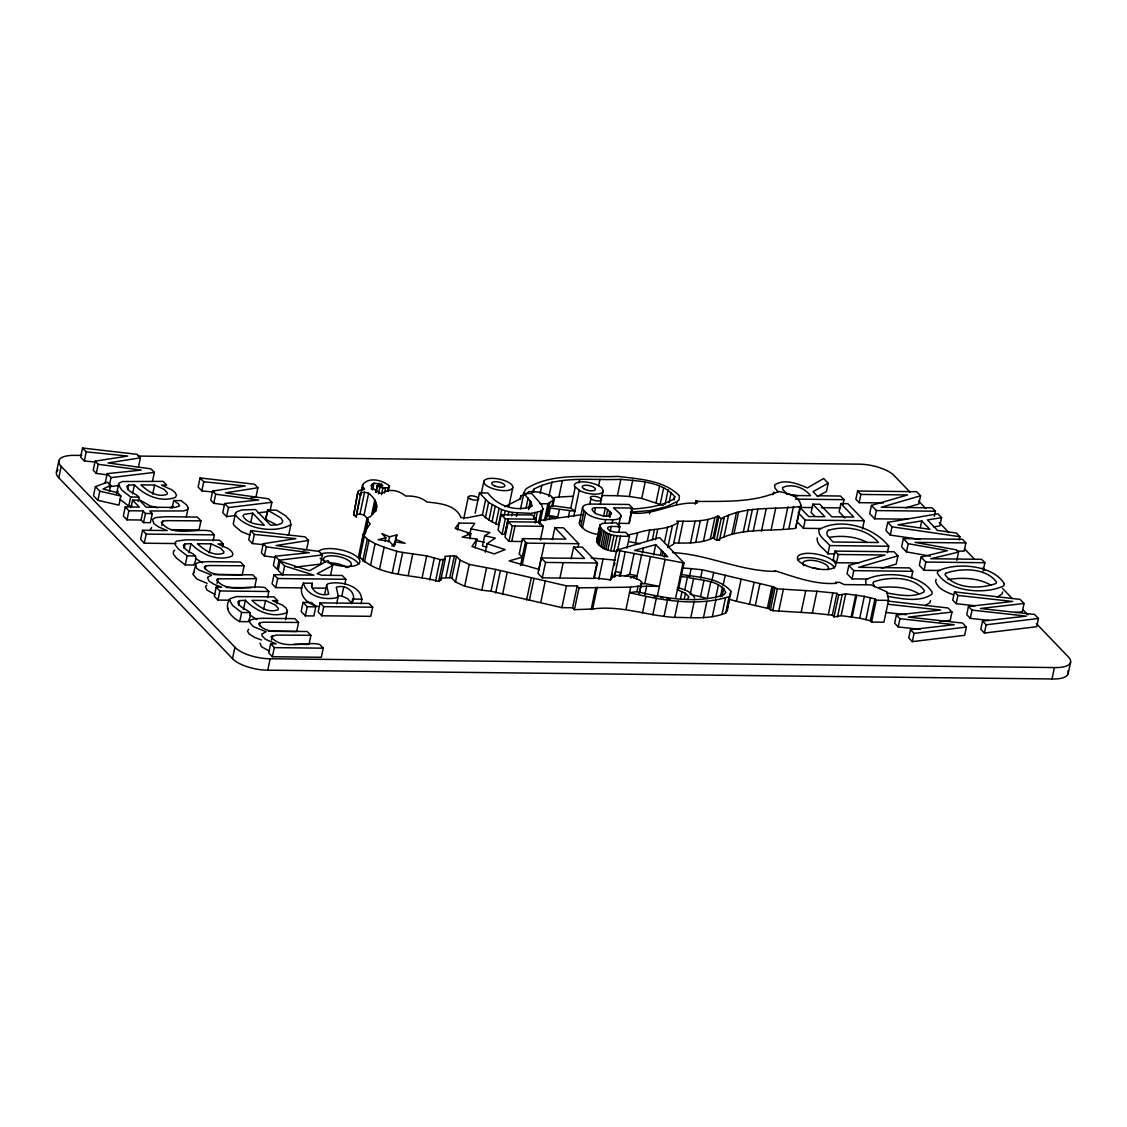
<?xml version="1.0" encoding="UTF-8"?>
<svg xmlns="http://www.w3.org/2000/svg" width="1127" height="1127" viewBox="0 0 1127 1127"><rect width="100%" height="100%" fill="white"/><g stroke="black" fill="none" stroke-linecap="round" stroke-linejoin="round"><path stroke-width="1.5" d="M388.421 490.992L389.491 485.962C382.645 480.271 369.022 476.355 362.683 484.695L362.612 486.934C368.346 491.161 359.626 488.639 357.893 491.597L353.681 515.053L356.315 516.927L356.315 514.518L359.964 514.025L364.049 515.053L368.177 519.35M356.315 516.927L360.908 492.71L364.556 492.217L368.642 493.246C374.206 497.528 378.841 504.502 375.601 511.602M376.657 506.572L375.122 511.024L370.515 516.56L367.036 518.054L367.965 521.378L370.205 523.717L363.218 534.156L358.625 555.977C378.757 577.278 412.341 573.868 438.671 581.391L440.798 580.123L440.192 578.179L449.786 577.686L451.842 578.165L455.505 581.969L464.662 586.237L481.821 590.182L491.02 591.224L561.852 607.65L572.601 607.777L574.418 609.679L592.647 609.003C620.723 605.072 646.968 615.779 674.679 617.427C691.64 617.286 709.573 619.751 725.675 613.003L727.295 610.862L730.888 591.224C719.111 577.545 697.881 577.362 681.173 574.404M287.624 535.41L288.935 533.789L290.851 524.689L290.104 520.519L285.525 515.687L276.509 510.179L267.522 510.08L265.606 519.181L276.016 524.562M617.272 551.568C609.524 551.23 600.339 549.046 596.577 541.495L599.902 525.351L602.184 523.421L616.23 522.745L619.892 526.548L618.808 531.69M599.902 525.351L599.818 526.098C605.326 536.565 619.272 536.382 629.472 536.269L626.95 548.243M614.567 577.024L615.497 571.614L620.878 572.643L619.117 575.742M267.522 510.08L280.919 517.927L282.792 521.04L281.68 523.379L277.594 524.802L270.536 525.21L255.463 509.517L241.685 510.01L236.628 511.799L235.233 514.588C246.08 529.69 275.537 533.578 290.851 524.689M772.643 494.739L773.925 492.02M817.244 537.861C816.145 544.82 824.555 548.849 827.936 553.808L834.882 553.878M213.905 574.601L242.206 574.911L244.122 565.81L240.46 561.993L208.256 561.64L200.367 562.035L196.154 563.387L193.069 574.545L196.957 579.053L207.1 583.349M195.196 564.331L196.549 568.078L198.873 569.938L211.665 575.108L207.453 577.404L208.904 580.94L213.778 584.195L221.653 587.209L216.215 587.153L214.299 596.268L217.962 600.071L230.19 600.212M56.463 472.143L58.872 460.718M1067.832 670.931A26.048 9.594 11.9 0 1 1052.026 678.975L267.747 670.171A26.555 9.777 11.9 0 1 232.514 658.619L58.787 477.792L61.196 466.381A26.724 9.833 11.9 0 1 74.748 455.364L81.792 455.435M138.48 466.944L140.396 457.844L137.015 454.308L82.553 448.025L80.637 457.125L84.314 460.957L94.696 462.014M84.314 460.957L86.244 451.857L82.553 448.025M86.244 451.857L127.76 456.055L95.161 461.14L93.231 470.241L96.26 473.396L108.319 475.016M96.26 473.396L98.176 464.282L95.161 461.14M95.401 486.61L93.485 495.725L97.894 500.318L118.941 505.135L120.871 496.021L117.842 492.879L103.05 489.019L110.657 485.399L107.558 482.173L95.401 486.61L99.824 491.217L120.871 496.021M97.894 500.318L99.824 491.217M105.248 482.75L107.178 473.65L141.241 470.086L98.176 464.282M109.389 485.216L110.995 477.623L107.178 473.65M109.375 491.471L110.657 485.399M116.518 493.753L118.884 483.3L122.322 481.525L163.006 481.37L166.655 485.159L161.443 485.103L171.924 489.893L175.079 492.541L176.488 495.176L175.418 497.359C160.893 502.867 144.622 495.528 134.451 484.807L128.591 485.145L126.942 486.244L127.323 488.019C129.464 494.119 142.551 493.781 138.072 501.656M127.633 489.696L128.591 485.145M130.971 507.671L132.563 500.078L139.311 507.094L125.238 506.939L123.322 516.053L126.985 519.857L141.044 520.012L143.523 522.59L150.356 522.674L152.272 513.56L149.806 510.982L183.673 510.94L187.364 509.686L188.237 507.629L186.533 504.854L181.081 500.627L173.671 500.543L172.065 508.136M132.084 506.164L128.746 506.122L130.662 497.007L121.786 490.076L118.448 484.638M126.985 519.857L128.901 510.756L125.238 506.939M132.535 493.908L134.451 484.807M141.044 520.012L142.974 510.911L128.901 510.756M143.523 522.59L145.439 513.489L142.974 510.911M152.441 481.483L154.371 472.368L150.99 468.86L107.995 462.943L140.396 457.844M171.163 529.662L199.028 529.972L200.944 520.857L197.295 517.054L165.528 516.701L155.399 517.631L152.469 519.434L153.821 523.604L158.949 527.126L167.219 530.549L142.551 530.282L140.621 539.382L144.284 543.2L175.756 543.552M152.68 494.133L154.61 485.033L164.119 489.372L167.444 492.95L167.12 494.274C157.498 497.895 147.693 491.372 141.016 484.878L154.61 485.033M144.284 543.2L146.214 534.085L142.551 530.282M161.865 525.717L162.823 521.153L166.937 520.632L200.944 520.857M186.321 516.73L188.237 507.629M184.152 548.525L185.11 543.975L190.97 543.637C201.141 554.357 217.412 561.697 231.937 556.189L233.007 554.005L231.599 551.371L228.443 548.722L217.962 543.932L223.174 543.989L222.526 547.032M250.87 497.669L255.984 496.866L257.914 487.752L254.519 484.23L200.071 477.933L198.141 487.047L201.832 490.879L213.933 492.105M185.11 543.975L183.462 545.074L183.842 546.849C189.04 555.315 200.817 551.864 193.633 565.05L185.265 564.951L187.181 555.85L178.305 548.905L175.319 544.989L175.403 542.129L176.671 541.087L186.054 539.833L219.526 540.199L223.174 543.989M201.832 490.879L203.748 481.764L200.071 477.933M189.04 552.737L190.97 543.637M203.748 481.764L245.277 485.962L212.665 491.062L210.749 500.163L213.764 503.304L224.104 504.699M213.764 503.304L215.68 494.204L212.665 491.062M205.044 569.036L205.692 565.993L209.692 565.543L244.122 565.81M209.199 552.963L211.115 543.862L220.638 548.201L223.963 551.779L223.639 553.103C214.017 556.724 204.212 550.201 197.535 543.707L211.115 543.862M213.102 540.918L214.384 534.846L210.721 531.042C195.492 527.943 172.079 537.593 161.344 522.421L162.823 521.153M215.68 494.204L258.745 499.994L224.682 503.558L222.766 512.672L226.583 516.645L235.261 515.588M226.583 516.645L228.499 507.53L224.682 503.558M217.074 583.406L218.032 578.855L256.477 578.658L254.561 587.773M235.458 513.095L233.317 523.703L234.007 525.436L241.417 531.676L249.94 535.071M217.962 600.071L219.878 590.971L216.215 587.153M277.608 600.663L272.396 600.592L282.877 605.382L286.033 608.031L287.441 610.679L286.371 612.849C271.846 618.357 255.575 611.017 245.404 600.297L239.544 600.635L237.896 601.733L238.276 603.508C243.474 611.975 255.251 608.524 248.067 621.71L239.699 621.611C231.274 617.018 223.231 608.834 229.838 598.803L236.388 596.592L273.96 596.859L277.608 600.663L276.96 603.692M250.8 522.266L252.716 513.165L244.15 514.349L242.995 516.025C246.968 523.421 256.717 524.337 264.225 525.14L252.716 513.165M303.177 550.061L306.586 549.525L308.502 540.425L305.121 536.889L250.659 530.606L248.743 539.72L252.42 543.552L264.535 544.764M238.586 605.185L239.544 600.635M252.42 543.552L254.35 534.437L250.659 530.606M239.699 621.611L241.615 612.51L232.74 605.565L229.401 600.142M232.514 658.619L234.909 647.194L61.196 466.381M243.488 609.397L245.404 600.297M265.817 519.406L267.747 510.306M269.959 511.39L271.875 502.29L268.508 498.782L225.499 492.865L257.914 487.752M254.35 534.437L295.866 538.636L263.267 543.721L261.351 552.836L264.366 555.977L274.692 557.358M264.366 555.977L266.282 546.863L263.267 543.721M259.492 625.696L260.126 622.653L264.127 622.203L298.556 622.47L296.64 631.571L268.339 631.261M263.633 609.622L265.563 600.522L275.073 604.861L278.397 608.439L278.073 609.763C268.451 613.384 258.647 606.861 251.969 600.367L265.563 600.522M275.284 556.231L273.368 565.345L277.172 569.318L279.102 560.204L275.284 556.231L309.347 552.667L266.282 546.863M267.55 597.592L268.818 591.52L265.155 587.702C250.321 584.321 227.4 594.309 216.567 579.982L218.032 578.855M284.624 565.965L282.708 575.066L278.158 570.332L280.074 561.218L284.624 565.965L313.912 575.15L274.002 574.7L272.086 583.814L275.749 587.632L301.966 587.914M275.749 587.632L277.665 578.517L274.002 574.7M298.556 622.47L294.894 618.653L262.69 618.3L254.801 618.695L250.588 620.047L249.419 622.104L253.307 626.598L266.099 631.768L261.887 634.064L262.013 635.713L265.409 639.291L276.087 643.869L270.649 643.813L268.733 652.927L272.396 656.731L321.336 657.28L323.252 648.18L319.589 644.362C304.755 640.981 281.835 650.969 271.001 636.642L276.481 635.05L310.911 635.318L308.995 644.433L294.006 644.264M271.508 640.066L272.466 635.515M267.747 670.171L270.156 658.76L1054.435 667.564A26.048 9.594 11.9 0 0 1067.987 656.548L1036.403 623.668M272.396 656.731L274.312 647.631L270.649 643.813M285.525 619.78L287.441 610.679M361.091 603.734C365.881 586.575 340.227 580.109 327.774 583.842L326.576 585.392L328.704 594.084C322.519 596.211 313.884 593.126 311.658 586.646L312.278 583.237L303.473 583.138C296.81 594.549 307.46 604.297 317.997 606.425M303.078 602.41L301.163 611.51L305.332 615.849L313.87 615.948L315.799 606.833L311.63 602.508L303.078 602.41L307.248 606.749L315.799 606.833M305.332 615.849L307.248 606.749M311.644 586.279L312.278 583.237M308.502 540.425L276.101 545.524L319.096 551.455L322.477 554.949L320.547 564.063L294.527 567.219M320.068 602.86L318.152 611.961L321.815 615.779L370.755 616.328L372.685 607.214L369.022 603.41L320.068 602.86L323.731 606.664L372.685 607.214M324.661 594.492L326.576 585.392M321.815 615.779L323.731 606.664M330.704 574.629L332.62 565.515L327.802 560.513L309.474 570.755L280.074 561.218M353.681 515.053L357.893 491.597M336.677 603.72L338.269 596.127L336.311 587.266C346.059 583.575 358.456 593.535 351.652 603.424M356.667 512.841L359.499 499.416M360.203 496.063L360.908 492.71M361.26 491.414L362.683 484.695M361.908 490.287L362.612 486.934M351.497 603.001L347.595 598.634L341.819 596.042L343.735 586.928M344.876 583.842L345.848 579.278L342.185 575.474L321.716 575.235L317.124 573.699L332.62 565.515M359.964 514.025L364.556 492.217M364.049 515.053L368.642 493.246M371.29 489.104L372.361 484.061L373.967 483.187L381.447 484.187L382.814 485.61L381.926 486.315L377.249 485.441L375.84 492.147M372.544 489.893L373.967 483.187M362.429 539.875L367.036 518.054M364.246 535.536L364.965 532.183M359.767 557.978L364.359 536.17L363.218 534.156M364.81 534.071L367.613 520.139M365.486 533.127L367.965 521.378M351.849 603.621L352.61 598.874M371.642 514.785L374.826 499.684M376.263 492.584L377.249 485.441M362.725 561.049L367.317 539.241L364.359 536.17M378.32 486.596L379.024 483.244M373.206 513.799L375.685 502.05M378.433 493.837L379.855 487.118L377.672 485.878M364.43 562.021L369.022 540.199M375.221 511.433L376.643 504.713M380.743 487.554L381.447 484.187M381.475 494.64L382.898 487.935L388.252 487.667L389.491 485.962M384.434 492.992L385.49 487.963M370.515 565.472L375.108 543.651L367.317 539.241M387.547 491.02L388.252 487.667M385.11 541.157L385.843 537.734L381.842 533.578L389.548 536.79L396.831 534.931L394.661 545.2L391.759 545.947M379.56 569.05L384.152 547.243L375.108 543.651M388.463 541.918L389.548 536.79M394.14 545.341L394.859 541.918L405.086 543.284L395.591 539.312L396.831 534.931M394.154 546.158L395.591 539.312M392.196 573.15L396.789 551.342L384.152 547.243M398.07 574.249L402.677 552.441L426.696 555.879L440.108 559.541L443.263 559.584L445.39 558.316L444.799 556.358L454.378 555.879L456.435 556.358L460.098 560.161L469.255 564.43L495.612 569.417L566.444 585.843L577.193 585.955L579.024 587.857L630.669 587.153L640.897 585.857L641.742 582.321L639.601 580.095L630.204 576.418L614.483 575.277L610.44 579.757L593.746 577.897L597 562.5M408.256 575.319L412.848 553.512M422.09 577.7L426.696 555.879M429.683 579.982L434.275 558.175M435.501 581.349L440.108 559.541M438.671 581.391L443.263 559.584M440.798 580.123L445.39 558.316M445.813 577.644L450.406 555.836M457.492 529.944L458.928 523.097L474.735 523.28L470.945 528.901L469.508 535.748M449.786 577.686L454.378 555.879M463.704 518.829L468.339 496.838M451.842 578.165L456.435 556.358M455.505 581.969L460.098 560.161M469.804 538.748L470.875 533.606L455.167 528.338L458.928 523.097M475.157 513.208L479.44 492.908L487.921 493.006C497.627 506.375 516.927 512.391 532.169 506.093L530.831 501.754L523.83 493.429L520.575 508.826M481.384 493.119L483.877 481.271M464.662 586.237L469.255 564.43M475.101 547.623L476.904 539.072L462.155 537.114L470.875 533.606L467.311 533.48M479.44 492.908L488.611 502.459L501.656 509.601L498.416 524.999L488.921 520.139L482.426 514.8L485.667 499.402M485.357 517.856L488.611 502.459M470.945 528.901L489.977 532.564L484.624 535.748L482.455 546.017L487.033 547.032M488.921 520.139L492.175 504.741M485.3 552.188L487.103 543.637L495.288 538.114L484.624 535.748M491.992 521.871L495.232 506.474M481.821 590.182L486.413 568.36M495.795 523.999L499.036 508.601M535.579 522.646L536.297 519.223L532.254 515.011L501.247 514.659L498.007 530.056L502.064 534.268L504.966 534.311L508.207 518.913M504.121 515.842L505.206 510.7L501.656 509.601M502.064 534.268L505.305 518.871L501.247 514.659M491.02 591.224L495.612 569.417M508.869 506.291L512.785 487.681A14.806 5.452 11.9 0 0 492.429 478.327A14.806 5.452 11.9 0 0 489.78 487.428A14.806 5.452 11.9 0 0 512.785 487.681M507.981 515.095L508.7 511.672L505.206 510.7M504.811 534.297L508.052 518.899M540.397 540.016L543.284 526.323L539.227 522.111L508.235 521.759L504.981 537.156L509.038 541.383L521.759 541.523M495.655 592.957L500.261 571.15M511.757 515.884L512.475 512.461L531.042 513.391L541.016 511.179L542.975 508.897L541.439 504.459L531.662 493.513L523.83 493.429M509.038 541.383L512.278 525.985L508.235 521.759M516.405 516.42L517.124 512.996M520.406 498.993L521.111 495.626L524.928 494.57M511.785 541.411L515.039 526.013M502.529 594.507L507.136 572.685M525.999 508.207L528.154 497.937M552.357 539.678L554.878 527.704L565.853 539.129L522.463 538.636L519.223 554.033L522.266 557.203L509.15 560.894L539.016 569.389M528.521 509.573L530.324 501.022M529.408 508.516L530.831 501.754M533.522 492.203L534.212 488.921C560.725 475.101 592.098 480.694 620.85 479.341C639.248 481.187 661.958 481.426 674.763 496.655L674.073 499.923M520.491 565.585L525.506 541.805M522.153 565.12L526.788 543.129L522.463 538.636M533.832 518.011L534.916 512.884M540.143 493.457L541.862 485.286M535.114 522.829L537.283 512.574M538.481 523.153L541.016 511.179M539.734 524.294L542.975 508.897M526.605 599.902L531.197 578.095M548.905 496.655L552.005 481.919M544.383 520.561L547.919 503.783L554.259 499.346L550.878 495.838L540.002 492.147L528.845 491.541L526.196 494.218M545.778 519.913L549.398 502.741M529.366 600.367L533.973 578.56M546.285 519.547L549.906 502.388M548.793 515.194L550.286 508.136M575.193 487.329L570.797 508.178L574.84 511.235L548.75 507.84L551.962 505.6L553.118 500.149M573.629 547.004L584.603 558.428L541.214 557.935L537.973 573.333L542.298 577.827L594.239 578.419L597.493 563.021L582.194 547.102L573.629 547.004L571.135 558.851M549.117 519.589L549.765 516.49M538.72 570.389L544.426 543.327M552.836 506.065L554.259 499.346M551.991 497.866L558.865 497.021L562.317 480.665M542.298 577.827L545.538 562.429L541.214 557.935M559.274 509.897L557.78 516.955L546.75 515.25L555.512 518.829M540.777 602.283L545.383 580.461M568.304 517.335L569.684 510.799M578.996 482.99L579.687 479.722M559.922 578.024L563.162 562.627M573.812 516.152L579.236 490.386M579.391 522.646L582.645 507.249M561.852 607.65L566.444 585.843M598.493 534.621A15.947 5.874 11.9 0 1 592.563 533.268L590.675 532.648A16.525 6.086 11.9 0 1 584.476 529.591L580.87 526.112L584.11 510.714A16.243 5.973 11.9 0 1 582.983 506.502L584.533 505.262A15.524 5.72 11.9 0 1 592.379 504.079L629.063 504.487L632.515 508.066L629.275 523.463L618.681 523.351M578.024 547.102L578.743 543.721L563.444 527.802L554.878 527.704M582.476 527.873L585.73 512.475L584.11 510.714M589.844 503.839L590.928 498.712M572.601 607.777L577.193 585.955M598.606 485.652L599.987 479.116M594.45 512.785L595.535 507.657L605.368 507.77L611.524 513.433L609.439 515.757A9.537 3.508 11.9 0 1 603.001 515.898L596 513.785L592.52 510.475A7.678 2.832 11.9 0 1 595.521 507.643M574.418 609.679L579.024 587.857M600.212 504.586L602.917 491.752M596.577 541.495L600.17 524.52M596.845 542.087L600.099 526.689M597.085 542.58L600.325 527.182M597.831 543.735L601.071 528.338M603.565 516.321L605.368 507.77M599.141 545.088L602.381 529.69M604.931 523.041L605.65 519.617L612.792 519.744A15.384 5.663 11.9 0 0 621.005 515.941L619.878 513.588L613.454 507.854L632.515 508.066M606.298 516.335L607.735 509.489M600.888 546.553L604.128 531.155M608.679 516.448L609.763 511.306M602.508 547.764L605.748 532.367M609.862 517.518L610.947 512.376M591.126 609.608L595.718 587.801M604.171 548.807L607.425 533.409M598.789 579.165L603.044 559.02M592.647 609.003L597.24 587.195M605.875 549.539L609.129 534.142M601.762 495.528L617.413 495.711L620.85 479.341M610.116 531.592L611.186 526.464L619.892 526.548M612.06 523.167L612.792 519.744M607.847 550.032L611.102 534.635M610.778 550.779L614.018 535.381M618.371 527.225L620.892 515.25M613.792 551.244L617.033 535.846M610.299 580.602L616.708 550.159L659.591 537.593L684.033 563.035L678.355 589.985L677.369 589.801L685.441 593.309L688.949 596.972L687.174 599.479M611.919 577.024L612.609 573.742M614.328 565.571L614.905 562.838M617.638 549.849L620.526 536.17M617.413 495.711L629.303 496.443L632.754 480.088M614.454 576.517L619.892 550.765M628.838 523.463L632.078 508.066M620.174 576.235L625.274 551.793M663.211 505.445L641.742 498.43L645.193 482.074M635.417 543.003L637.544 532.93C650.716 527.816 666.043 531.056 678.102 522.463L676.834 521.139C690.428 521.294 705.065 522.04 717.688 516.124L721.195 518.49L724.055 518.519L719.449 540.326L716.603 540.298L713.095 537.945C700.966 543.637 686.892 543.144 673.819 542.975M625.189 575.798L629.669 574.319L634.064 553.47M626.077 608.974L630.669 587.153M649.518 513.827L650.209 510.559L666.226 506.741L677.088 501.571L679.032 499.965L679.426 495.824C663.888 480.074 638.939 479.045 618.005 476.397C587.604 477.848 553.033 471.804 525.985 488.893L523.379 493.612L524.28 495.19M636.487 579.039L641.559 554.907M642.305 553.089L643.39 547.947M647.25 541.298L649.73 529.549M730.747 594.507L729.127 596.648C696.965 606.861 661.662 600.353 629.528 592.619L636.896 591.675L638.037 586.223M656.069 502.614L659.52 486.258M640.897 585.857L639.164 594.098L641.742 582.321M652.35 539.678L654.463 529.605M660.225 504.079L663.676 487.723M640.361 583.927L644.785 583.561L650.462 556.611M655.505 539.706L657.633 529.634M644.827 594.774L646.63 586.209L659.408 586.35L644.785 583.561M653.561 554.893L655.717 544.637L634.473 550.356L667.832 556.794L655.717 544.637M665.057 504.502L668.156 489.78M642.446 613.018L645.884 596.662M669.044 502.67L671.114 492.851M660.352 555.512L661.436 550.37M664.536 542.031L667.705 526.929M662.324 555.343L663.028 551.976M664.31 557.344L665.029 553.977M652.829 614.849L656.266 598.493M676.397 504.84L677.088 501.571M665.085 559.415L657.238 596.62L654.054 596.592M672.41 525.661L667.818 547.483L673.495 544.271L678.102 522.463M678.567 543.031L683.159 521.209M664.085 616.187L667.536 599.818M695.274 504.206L695.993 500.839L699.712 501.473C726.098 501.247 754.033 502.515 778.616 491.485C787.181 493.288 798.719 495.091 800.959 505.262L795.549 528.352C770.333 531.606 743.51 527.675 719.801 538.706M675.566 598.352L683.047 562.852M674.679 617.427L678.116 601.071M690.485 543.158L695.091 521.35M680.595 598.226L682.046 591.379M684.667 590.294L687.428 577.193C699.74 580.884 719.294 579.32 725.788 592.45L723.759 594.887C695.697 604.1 665 598.127 636.896 591.675M695.782 542.214L700.374 520.392M684.357 598.451L685.441 593.309M689.358 577.024L691.119 568.642L702.318 569.811L773.488 586.829L777.334 588.857L816.948 591.281L836.938 593.323L838.629 595.07L845.743 593.844L864.324 596.366L874.918 598.916L876.186 600.226L888.527 600.367L887.09 591.971L871.101 584.885L844.222 584.589L839.587 582.363L835.473 582.321L836.459 583.335C815.06 584.899 794.746 576.939 774.982 570.783L775.545 571.361C740.185 571.403 707.826 554.301 672.523 552.596M690.189 594.492L693.64 578.137M703.417 541.312L708.01 519.505M690.795 617.61L694.246 601.255M700.543 578.193L702.318 569.811M710.278 539.41L714.884 517.603M710.714 582.166L707.263 598.536L700.543 596.69L703.981 580.335M713.095 537.945L717.688 516.124M714.363 537.959L718.956 516.138M716.603 540.298L721.195 518.49M703.445 617.751L706.897 601.395M711.94 580.588L713.701 572.206M723.943 537.058L728.549 515.236C751.23 506.192 776.362 509.643 800.142 506.53L800.959 505.262M715.631 598.169L718.392 585.082M712.349 616.638L715.8 600.268M731.888 534.156L736.48 512.348M720.378 596.873L722.449 587.054M723.125 585.223L725.253 575.164M734.071 533.367L738.664 511.545M722.097 596.38L723.816 588.209M721.97 614.567L725.408 598.212M725.675 613.003L729.127 596.648M727.436 607.594L729.169 599.409M729.859 596.141L730.888 591.224M743.397 531.705L748.004 509.883M747.807 531.211L752.399 509.404M888.527 600.367L883.92 622.189L871.594 622.048L870.326 620.723L859.732 618.174L841.136 615.652L834.022 616.892L832.346 615.131L812.342 613.088L772.728 610.665L768.896 608.636L736.48 601.283L741.073 579.461M753.259 531.056L757.851 509.235M761.472 531.141L766.078 509.334M749.455 604.438L754.048 582.631M771.122 529.873L775.714 508.066M755.315 605.678L759.908 583.856M783.251 528.788L787.858 506.967M767.304 608.481L771.91 586.674M768.896 608.636L773.488 586.829M770.333 610.13L774.925 588.308M788.9 528.281L793.493 506.46M772.728 610.665L777.334 588.857M795.549 528.352L800.142 506.53M778.757 611.144L783.35 589.336M820.822 528.521L803.452 528.324L805.185 520.082L798.155 512.757M844.982 517.941L839.108 511.827L840.841 503.586L853.759 517.025L831.839 516.786L819.794 504.262L812.821 504.178L811.088 512.419L814.694 516.18M778.179 491.964L774.953 488.033L774.629 485.047C783.871 478.299 797.817 483.652 807.312 487.949L823.654 478.51L828.19 483.229L826.457 491.471L817.357 496.5M801.142 612.44L805.749 590.633M812.342 613.088L816.948 591.281M827.936 553.808L829.669 545.567C826.288 540.608 817.892 536.579 818.977 529.62C840.122 517.208 873.763 526.732 888.71 546.229L887.315 552.822M842.94 504.614L843.982 499.67L840.488 496.035L817.019 495.767L813.032 491.626L828.19 483.229M881.469 568.388L896.204 564.078L897.937 555.836L894.035 551.765L834.994 551.103L833.262 559.344L836.516 562.739L859.028 562.993M836.516 562.739L838.249 554.498L834.994 551.103M828.275 614.722L832.867 592.901M905.728 507.84L918.829 504.008L920.562 495.767L916.66 491.696L857.619 491.034L855.872 499.275L859.14 502.67L883.371 502.938M832.346 615.131L836.938 593.323M834.022 616.892L838.629 595.07M859.14 502.67L860.873 494.429L857.619 491.034M837.502 616.92L842.108 595.112M838.249 554.498L885.005 555.019L848.814 565.486L847.067 573.728L852.026 578.884L867.649 579.053M841.136 615.652L845.743 593.844M852.026 578.884L853.759 570.642L848.814 565.486M862.493 528.986L864.226 520.744L847.828 503.67L840.841 503.586M860.873 494.429L907.615 494.95L871.439 505.417L869.692 513.658L874.651 518.814L907.644 519.181M851.11 617.004L855.703 595.183M852.139 617.018L856.731 595.197M874.651 518.814L876.383 510.573L871.439 505.417M859.732 618.174L864.324 596.366M865.888 619.653L870.481 597.845M933.579 526.915L939.848 525.9L941.594 517.659L937.903 513.813L887.71 522.365L885.977 530.606L890.274 535.086L919.871 539.382M870.326 620.723L874.918 598.916M871.594 622.048L876.186 600.226M890.274 535.086L892.021 526.844L887.71 522.365M957.119 551.089L964.134 551.173L965.881 542.932L962.388 539.298L903.347 538.636L901.614 546.877L906.46 551.92L930.31 556.16M906.46 551.92L908.193 543.679L903.347 538.636M887.555 604.213L940.651 610.045L896.388 615.018L894.655 623.259L898.205 626.936L920.266 629.387M898.205 626.936L899.938 618.695L896.388 615.018M920.35 527.478L921.745 520.885L897.965 524.788L929.831 529.296L921.745 520.885M911.405 577.897L912.8 571.304L909.545 567.909L858.633 567.332L897.937 555.836M908.193 543.679L947.384 550.638L921.083 557.09L919.336 565.331L924.098 570.29L939.721 570.459M899.938 618.695L954.273 624.71L910.475 629.669L908.742 637.91L912.321 641.629L964.642 635.304L966.374 627.063L962.528 623.062L908.306 617.089L951.977 612.074L950.244 620.315L939.763 621.526M934.382 516.18L935.424 511.235L932.156 507.84L881.258 507.263L920.562 495.767M924.098 570.29L925.831 562.049L921.083 557.09M912.321 641.629L914.053 633.388L910.475 629.669M959.204 540.016L959.894 536.72L956.372 533.043L937.509 530.38L927.479 519.941L941.594 517.659M956.837 560.316L958.57 552.075L956.457 549.863L915.011 542.355L965.881 542.932M1015.328 612.524L1022.316 611.722L1024.049 603.48L1020.118 599.395L954.484 591.872L952.752 600.113L956.175 603.678L975.01 605.748M956.175 603.678L957.908 595.436L954.484 591.872M957.908 595.436L1012.722 601.452L968.459 606.425L966.727 614.666L970.277 618.343L988.957 620.413M970.277 618.343L972.009 610.101L968.459 606.425M983.138 570.952L984.871 562.711L981.617 559.316L930.747 558.738L958.57 552.075M972.009 610.101L1026.345 616.131L982.547 621.076L980.814 629.317L984.392 633.036L1036.713 626.711L1038.446 618.469L1034.6 614.469L980.377 608.495L1024.049 603.48M984.392 633.036L986.125 624.795L982.547 621.076M1052.026 678.975L1054.435 667.564M1068.171 673.678L1070.58 662.267M614.581 576.925L615.257 573.742M930.508 600.592L929.972 602.621L925.098 605.678M1002.579 591.999L1002.044 594.042L997.17 597.099M150.229 529.746L151.638 527.535M936.128 579.306L935.579 581.335C937.861 589.027 946.581 592.295 953.47 594.774M394.859 541.918L393.732 545.947L389.125 541.157L378.123 539.692L385.843 537.734M596.648 540.749L597.845 539.312M227.471 609.242L227.908 607.904M521.111 495.626L519.829 499.078L504.558 506.812M674.763 496.655L673.312 499.247C660.633 506.741 645.405 508.052 630.965 509.221M476.904 539.072L471.959 546.553L494.204 553.906L505.135 549.61L487.103 543.637M531.564 492.414L534.212 488.921M206.833 585.167L205.537 586.505L206.974 590.041L215.003 594.507M372.361 484.061L370.994 485.455L372.29 488.019L380.024 493.119L382.546 493.147C389.576 488.076 399.578 490.752 405.635 496.063C412.961 495.725 421.118 497.007 426.823 501.98C438.657 503.332 453.871 504.248 460.309 515.941L460.816 517.617L467.296 517.786L482.426 514.8M338.269 596.127L336.79 597.634C324.844 600.663 306.727 596.437 303.473 583.138M193.28 573.446L194.238 572.488M248.673 629.148L247.503 631.205L249.067 633.853L254.646 637.445L261.534 640.009M116.954 492.414L118.236 491.358M174.755 550.187L173.473 551.244L173.389 554.09L176.39 558.02L185.265 564.951M205.692 565.993L204.212 567.12C207.354 572.431 214.651 574.742 220.61 574.488L252.814 574.855L256.477 578.658M260.126 622.653L258.647 623.78C261.788 629.091 269.085 631.402 275.044 631.148L307.248 631.514L310.911 635.318M580.391 521.237L581.293 520.66M630.359 577.855L637.164 575.756L629.669 574.319M728.549 515.236L723.013 517.434L724.055 518.519M169.923 507.868L173.502 506.46M628.148 534.931L637.544 532.93M947.807 579.503C962.12 577.362 978.067 577.714 990.887 585.138M538.481 520.702L582.476 514.56M829.697 537.283C841.954 535.325 855.097 536.424 866.325 541.988M110.995 477.623L154.371 472.368M109.065 486.723L119.476 485.469M228.499 507.53L271.875 502.29M257.815 512.87L268.226 511.602M279.102 560.204L322.477 554.949M914.053 633.388L966.374 627.063M986.125 624.795L1038.446 618.469M650.209 510.559L630.416 512.151M879.201 587.435C892.499 586.491 907.052 586.646 918.815 593.718M558.865 497.021L572.77 496.274M640.446 586.463L646.63 586.209M630.697 512.743C653.674 516.391 673.763 500.98 696.796 503.318L695.951 502.431L697.528 502.459L695.993 500.839M138.058 456.069L859.028 464.155A26.809 9.861 11.9 0 1 894.26 475.721L910.053 492.161M791.619 495.486L810.482 495.697C804.453 487.484 791.732 483.173 782.589 487.526L782.744 489.301L787.04 494.246M795.366 499.12L843.982 499.67M130.662 497.007L139.03 497.106M540.002 503.684L547.919 503.783M798.832 507.418L812.722 507.573M821.4 507.671L840.503 507.883M132.563 500.078L139.41 500.163L146.144 507.178L175.094 507.432L179.644 505.924L178.404 503.839L173.671 500.543M876.383 510.573L935.424 511.235M805.185 520.082L864.226 520.744M145.439 513.489L152.272 513.56M505.305 518.871L536.297 519.223M512.278 525.985L543.284 526.323M146.214 534.085L214.384 534.846M829.669 545.567L888.71 546.229M526.788 543.129L578.743 543.721M925.831 562.049L984.871 562.711M187.181 555.85L195.549 555.935M545.538 562.429L597.493 563.021M853.759 570.642L912.8 571.304M277.665 578.517L345.848 579.278M312.461 588.04L326.436 588.195M226.245 587.449L251.222 587.731M219.878 590.971L268.818 591.52M352.807 599.071L362.049 599.184M241.615 612.51L249.983 612.595M274.312 647.631L323.252 648.18M787.04 494.133L797.874 495.781M683.145 568.022L691.119 568.642M591.126 557.978L615.483 560.119M338.1 595.69L341.819 596.042M680.483 576.503L687.428 577.193M570.797 508.178L551.962 505.6M885.808 612.454L906.362 614.708M887.597 601.057L948.046 607.988L951.977 612.074M892.021 526.844L959.894 536.72M629.303 496.443L641.742 498.43M157.71 507.784L150.159 505.938L138.973 499.515M628.655 541.622L640.15 543.721M396.789 551.342L402.677 552.441M616.708 550.159L684.033 563.035M476.707 540.692L484.638 542.228M660.507 597.254L663.775 597.873M667.043 598.493L670.311 599.127M508.7 511.672L512.475 512.461M691.668 594.817L700.543 596.69M677.44 587.688C683.906 589.055 691.513 591.774 694.641 598.014M886.667 592.887C898.599 594.957 912.729 598.099 923.844 592.084L924.408 590.689C914.039 576.235 888.879 576.334 873.495 581.926L872.96 583.321L874.735 586.744M887.315 596.296C901.501 598.606 918.984 602.79 931.705 594.38L932.24 592.351C920.731 573.347 883.962 570.572 865.79 579.658L865.945 584.054M379.855 487.118L382.898 487.935M728.563 599.127L736.48 601.283M269.438 651.167L261.422 646.701L259.971 643.165M202.423 562.88L195.492 558.344M256.857 619.54L249.926 615.004M128.746 506.122L119.871 499.176M358.273 493.246L360.908 495.119M585.73 512.475L587.716 514.194A16.468 6.058 11.9 0 0 595.803 517.885A15.947 5.874 11.9 0 0 605.65 519.632M918.561 501.008L925.845 508.601M939.214 522.505L948.934 532.62M964.726 549.06L974.446 559.175M982.941 568.022L985.378 570.558M1002.382 588.266L1012.102 598.381M1023.034 609.763L1027.894 614.821M812.821 504.178L824.851 516.701L808.679 516.532L799.282 506.741M797.592 522.224L803.452 528.324M718.42 539.255L719.449 540.326M629.472 536.269L625.739 532.381L616.779 532.282A7.044 2.592 11.9 0 1 610.27 530.704L609.045 530.028A7.044 2.592 11.9 0 1 611.186 526.464M58.787 477.792A26.724 9.833 11.9 0 1 58.083 469.832M270.156 658.76A26.555 9.777 11.9 0 1 234.909 647.194M803.889 565.613A13.115 4.832 11.9 0 1 815.328 560.767A13.115 4.832 11.9 0 1 827.669 569.684M812.158 567.614A13.115 4.832 11.9 0 1 818.78 569.093M797.775 559.88A19.525 7.185 11.9 0 1 817.667 558.823A19.525 7.185 11.9 0 1 834.572 568.022M318.885 551.047A21.61 7.959 11.9 0 1 347.44 551.737A21.61 7.959 11.9 0 1 357.456 564.712A21.61 7.959 11.9 0 1 327.746 562.5M326.21 561.838A21.61 7.959 11.9 0 1 320.124 558.104M320.617 553.977A21.61 7.959 11.9 0 1 342.735 554.878A21.61 7.959 11.9 0 1 358.724 564.388M324.534 561.274A14.172 5.212 11.9 0 1 331.239 555.78A14.172 5.212 11.9 0 1 349.314 561.035A14.172 5.212 11.9 0 1 345.75 567.43M330.845 562.894A14.172 5.212 11.9 0 1 347.13 567.628M580.87 526.112A16.243 5.973 11.9 0 1 579.743 521.9M1004.312 583.758L1003.777 585.786C985.632 594.887 948.695 592.168 937.312 573.094L937.861 571.065C956.034 561.979 992.817 564.754 1004.312 583.758M945.567 573.333L945.032 574.742C955.358 589.224 980.603 589.196 995.916 583.49L996.479 582.096C986.111 567.642 960.951 567.74 945.567 573.333M603.297 491.217L602.41 492.471A14.806 5.452 11.9 0 1 580.292 490.963L574.488 486.286A14.806 5.452 11.9 0 1 584.73 481.947A14.806 5.452 11.9 0 1 602.128 488.174L603.297 491.217M828.401 530.296L826.908 532.071L827.148 535.128L832.923 542.002L878.482 542.51C866.663 528.408 845.222 525.309 828.401 530.296M600.649 498.458L599.775 497.866A5.635 2.071 11.9 0 0 593.098 496.303A5.635 2.071 11.9 0 0 590.478 498.204L591.013 498.81A5.635 2.071 11.9 0 0 598.564 500.966A5.635 2.071 11.9 0 0 600.649 498.458M583.73 488.667L582.828 487.949A6.706 2.465 11.9 0 1 586.984 485.272A6.706 2.465 11.9 0 1 595.338 488.808L595.38 489.47A6.706 2.465 11.9 0 1 590.703 490.766A6.706 2.465 11.9 0 1 583.73 488.667M805.298 565.303A19.525 7.185 11.9 0 0 835.614 565.641A19.525 7.185 11.9 0 0 808.777 553.329A19.525 7.185 11.9 0 0 805.298 565.303M494.457 485.807A6.706 2.465 11.9 0 0 504.868 485.92A6.706 2.465 11.9 0 0 495.655 481.694A6.706 2.465 11.9 0 0 494.457 485.807M470.438 499.036A5.283 1.944 11.9 0 0 478.651 499.134A5.283 1.944 11.9 0 0 471.382 495.795A5.283 1.944 11.9 0 0 470.438 499.036"/></g></svg>
